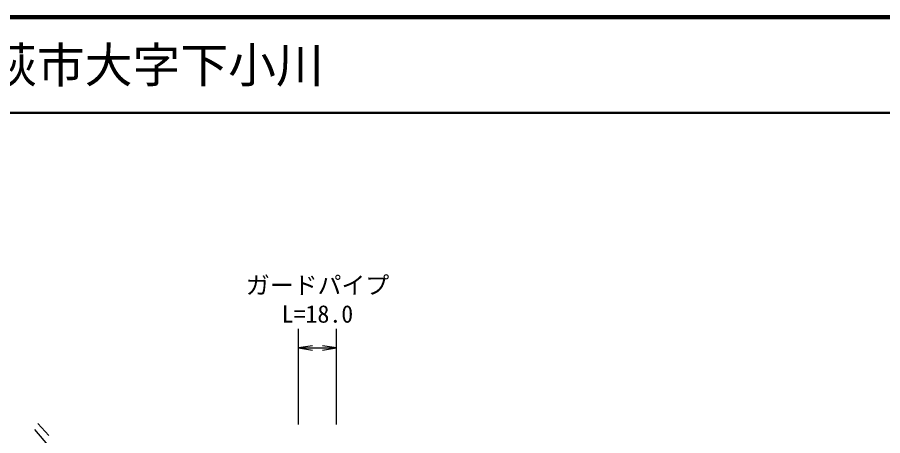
# Model space of a CAD drawing. Units: millimetres, scale not verified. Extents: x 40000 to 680000, y 20000 to 380000.
# Drawn here: x 407975 to 498498, y 336193 to 380000 of the extents above; entities that cross this region are included whole.
import ezdxf
from ezdxf.enums import TextEntityAlignment as Align

# ---------------------------------------------------------------- set-up
doc = ezdxf.new("R2010")
doc.units = ezdxf.units.MM
doc.header["$LTSCALE"] = 1000
for name, color, linetype, lineweight in [('M-BGD', 7, 'Continuous', 25), ('M-STR-STR3', 7, 'Continuous', 25), ('M-TTL', 2, 'Continuous', 140), ('M-TTL-LINE', 7, 'Continuous', 50)]:
    doc.layers.add(name, color=color, linetype=linetype, lineweight=lineweight)
doc.layers.add('M-TTL-TXT', color=7, linetype='Continuous')
doc.styles.add('ＭＳ ゴシック', font='')
doc.styles.get('ＭＳ ゴシック').set_extended_font_data('MS Gothic')

# ---------------------------------------------------------------- blocks, each defined once
blk = doc.blocks.new('open_arrow')
at = {"color": 0, "linetype": 'Continuous', "lineweight": -2}
blk.add_lwpolyline([(7.5, 1.25), (0, 0), (7.5, -1.25)], dxfattribs=at)

msp = doc.modelspace()

# ---------------------------------------------------------------- linework, layer by layer
at = {"layer": 'M-BGD'}
for p, q in [((412804, 333348), (409810, 336835)), ((411273, 336200), (410134, 337461))]:
    msp.add_line(p, q, dxfattribs=at)
at = {"layer": 'M-STR-STR3'}
for p, q in [((437401, 337378), (437401, 347378)), ((441356, 337378), (441356, 347378)), ((437401, 345378), (441356, 345378))]:
    msp.add_line(p, q, dxfattribs=at)
at = {"layer": 'M-TTL'}
msp.add_line((680000, 380000), (40000, 380000), dxfattribs=at)
at = {"layer": 'M-TTL-LINE'}
msp.add_line((40000, 370000), (680000, 370000), dxfattribs=at)

# ---------------------------------------------------------------- block references
at = {"layer": 'M-STR-STR3', "xscale": 193, "yscale": 193}
msp.add_blockref('open_arrow', (437401, 345378), dxfattribs=at)
at = {"layer": 'M-STR-STR3', "xscale": 193, "yscale": 193, "rotation": 180}
msp.add_blockref('open_arrow', (441356, 345378), dxfattribs=at)

# ---------------------------------------------------------------- texts
at = {"layer": 'M-STR-STR3', "style": 'ＭＳ ゴシック'}
for s, p in [('ガードパイプ', (431880, 351949)), ('L=18.0', (435630, 348941))]:
    msp.add_text(s, height=1833, dxfattribs=at).set_placement(p, align=Align.MIDDLE_LEFT)
at = {"layer": 'M-TTL-TXT', "style": 'ＭＳ ゴシック'}
msp.add_text('萩市大字下小川', height=3666, dxfattribs=at).set_placement((405024, 375000), align=Align.MIDDLE_LEFT)

doc.saveas('drawing.dxf')
